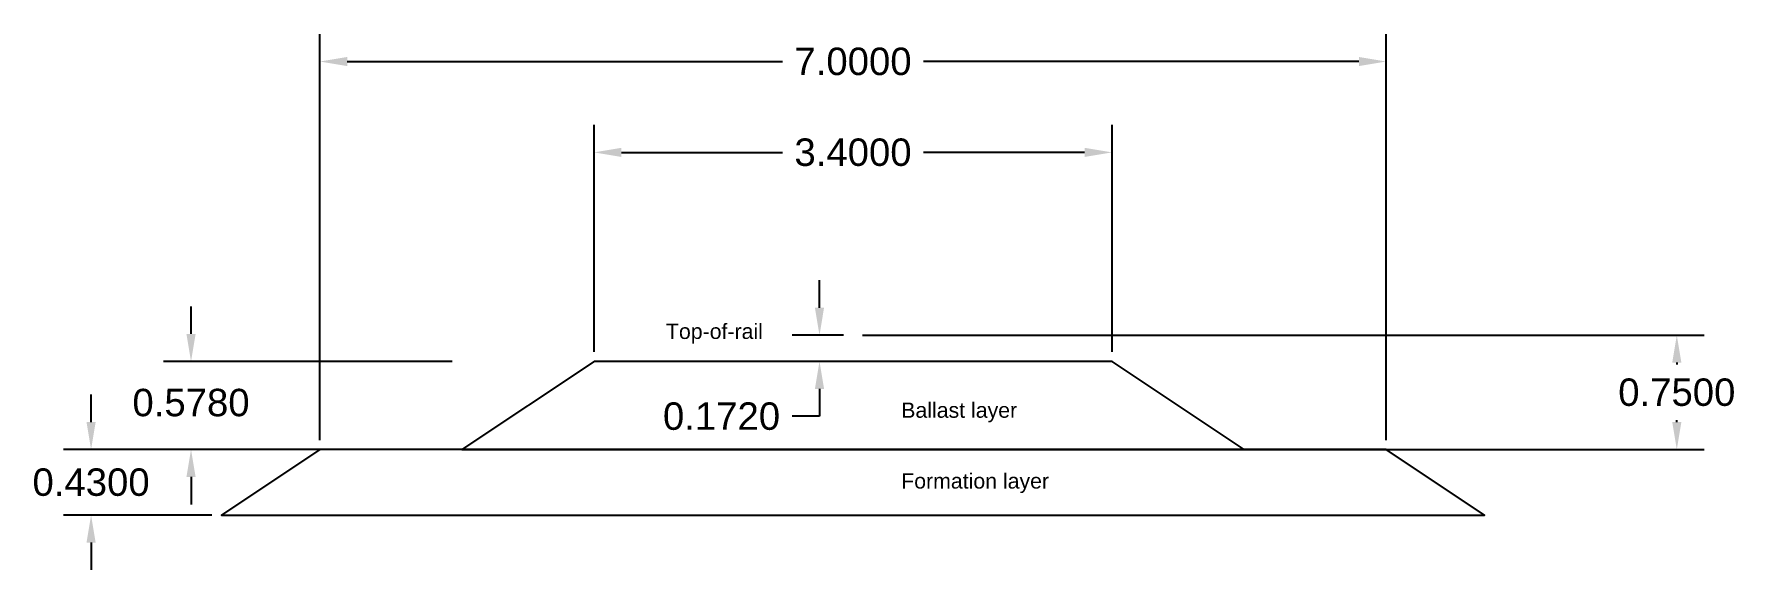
# Model space of a CAD drawing. Header units: metres. Extents: x -5.4 to 5.8, y -1.5 to 2.
import ezdxf

# ---------------------------------------------------------------- set-up
doc = ezdxf.new("R2010")
doc.units = ezdxf.units.M
doc.layers.add('3D_Ballast_layer', color=252, linetype='Continuous')
doc.layers.add('3D_Formation_layer', color=253, linetype='Continuous')
doc.styles.get("Standard").update_dxf_attribs({"font": 'arial.ttf'})
doc.dimstyles.get("Standard").update_dxf_attribs({"dimtxt": 0.18, "dimasz": 0.18, "dimexe": 0.18, "dimexo": 0.0625, "dimgap": 0.09, "dimtad": 0, "dimtih": 1, "dimtoh": 1, "dimdec": 4, "dimzin": 0, "dimdsep": 46, "dimtxsty": 'Standard', "dimcen": 0.09, "dimadec": 0, "dimazin": 0, "dimtfac": 1, "dimtdec": 4, "dimtofl": 0, "dimtmove": 0, "dimatfit": 3, "dimfxl": 1, "dimtolj": 1, "dimtzin": 0, "dimarcsym": 0})

# ---------------------------------------------------------------- blocks, each defined once
blk = doc.blocks.new('*D1')
at = {"color": 0, "lineweight": -2, "transparency": 16777216}
for p, q in [((-1.7, -0.11), (-1.7, 1.379)), ((1.7, -0.11), (1.7, 1.379)), ((-1.52, 1.199), (-0.463, 1.199)), ((1.52, 1.199), (0.463, 1.199))]:
    blk.add_line(p, q, dxfattribs=at)
at = {"color": 0, "transparency": 16777216}
for points in [[(-1.52, 1.229), (-1.52, 1.169), (-1.7, 1.199)], [(1.52, 1.229), (1.52, 1.169), (1.7, 1.199)]]:
    blk.add_solid(points, dxfattribs=at)
at = {"layer": 'Defpoints', "color": 0, "transparency": 16777216}
for p in [(1.7, 1.199), (-1.7, -0.172), (1.7, -0.172)]:
    blk.add_point(p, dxfattribs=at)
at = {"color": 0, "transparency": 16777216, "insert": (0, 1.199), "char_height": 0.18, "attachment_point": 5}
blk.add_mtext('\\A1;3.4000', dxfattribs=at)
blk = doc.blocks.new('*D2')
at = {"color": 0, "lineweight": -2, "transparency": 16777216}
for p, q in [((-3.5, -0.688), (-3.5, 1.975)), ((3.5, -0.688), (3.5, 1.975)), ((-3.32, 1.795), (-0.463, 1.795)), ((3.32, 1.795), (0.463, 1.795))]:
    blk.add_line(p, q, dxfattribs=at)
at = {"color": 0, "transparency": 16777216}
for points in [[(-3.32, 1.825), (-3.32, 1.765), (-3.5, 1.795)], [(3.32, 1.825), (3.32, 1.765), (3.5, 1.795)]]:
    blk.add_solid(points, dxfattribs=at)
at = {"layer": 'Defpoints', "color": 0, "transparency": 16777216}
for p in [(3.5, 1.795), (-3.5, -0.75), (3.5, -0.75)]:
    blk.add_point(p, dxfattribs=at)
at = {"color": 0, "transparency": 16777216, "insert": (0, 1.795), "char_height": 0.18, "attachment_point": 5}
blk.add_mtext('\\A1;7.0000', dxfattribs=at)
blk = doc.blocks.new('*D3')
at = {"color": 0, "lineweight": -2, "transparency": 16777216}
for p, q in [((-5.001, -0.57), (-5.001, -0.39)), ((-4.208, -0.75), (-5.181, -0.75)), ((-4.208, -1.18), (-5.181, -1.18)), ((-5.001, -1.36), (-5.001, -1.54))]:
    blk.add_line(p, q, dxfattribs=at)
at = {"color": 0, "transparency": 16777216}
for points in [[(-5.031, -0.57), (-4.971, -0.57), (-5.001, -0.75)], [(-5.031, -1.36), (-4.971, -1.36), (-5.001, -1.18)]]:
    blk.add_solid(points, dxfattribs=at)
at = {"layer": 'Defpoints', "color": 0, "transparency": 16777216}
for p in [(-4.145, -0.75), (-5.001, -1.18), (-4.145, -1.18)]:
    blk.add_point(p, dxfattribs=at)
at = {"color": 0, "transparency": 16777216, "insert": (-5.001, -0.965), "char_height": 0.18, "attachment_point": 5}
blk.add_mtext('\\A1;0.4300', dxfattribs=at)
blk = doc.blocks.new('*D4')
at = {"color": 0, "lineweight": -2, "transparency": 16777216}
for p, q in [((-4.345, 0.008), (-4.345, 0.188)), ((-2.63, -0.172), (-4.525, -0.172)), ((-2.63, -0.75), (-4.525, -0.75)), ((-4.345, -0.93), (-4.345, -1.11))]:
    blk.add_line(p, q, dxfattribs=at)
at = {"color": 0, "transparency": 16777216}
for points in [[(-4.375, 0.008), (-4.315, 0.008), (-4.345, -0.172)], [(-4.375, -0.93), (-4.315, -0.93), (-4.345, -0.75)]]:
    blk.add_solid(points, dxfattribs=at)
at = {"layer": 'Defpoints', "color": 0, "transparency": 16777216}
for p in [(-2.567, -0.172), (-4.345, -0.75), (-2.567, -0.75)]:
    blk.add_point(p, dxfattribs=at)
at = {"color": 0, "transparency": 16777216, "insert": (-4.345, -0.443), "char_height": 0.18, "attachment_point": 5}
blk.add_mtext('\\A1;0.5780', dxfattribs=at)
blk = doc.blocks.new('*D5')
at = {"color": 0, "lineweight": -2, "transparency": 16777216}
for p, q in [((-0.22, 0.18), (-0.22, 0.36)), ((-0.063, 0), (-0.4, 0)), ((-0.063, -0.172), (-0.4, -0.172)), ((-0.22, -0.352), (-0.22, -0.532)), ((-0.22, -0.532), (-0.4, -0.532))]:
    blk.add_line(p, q, dxfattribs=at)
at = {"color": 0, "transparency": 16777216}
for points in [[(-0.25, 0.18), (-0.19, 0.18), (-0.22, 0)], [(-0.25, -0.352), (-0.19, -0.352), (-0.22, -0.172)]]:
    blk.add_solid(points, dxfattribs=at)
at = {"layer": 'Defpoints', "color": 0, "transparency": 16777216}
for p in [(0, 0), (-0.22, -0.172), (0, -0.172)]:
    blk.add_point(p, dxfattribs=at)
at = {"color": 0, "transparency": 16777216, "insert": (-0.863, -0.532), "char_height": 0.18, "attachment_point": 5}
blk.add_mtext('\\A1;0.1720', dxfattribs=at)
blk = doc.blocks.new('*D6')
at = {"color": 0, "lineweight": -2, "transparency": 16777216}
for p, q in [((0.063, 0), (5.587, 0)), ((5.407, -0.18), (5.407, -0.193)), ((5.407, -0.57), (5.407, -0.557)), ((0.063, -0.75), (5.587, -0.75))]:
    blk.add_line(p, q, dxfattribs=at)
at = {"color": 0, "transparency": 16777216}
for points in [[(5.377, -0.18), (5.437, -0.18), (5.407, 0)], [(5.377, -0.57), (5.437, -0.57), (5.407, -0.75)]]:
    blk.add_solid(points, dxfattribs=at)
at = {"layer": 'Defpoints', "color": 0, "transparency": 16777216}
for p in [(0, 0), (0, -0.75), (5.407, -0.75)]:
    blk.add_point(p, dxfattribs=at)
at = {"color": 0, "transparency": 16777216, "insert": (5.407, -0.375), "char_height": 0.18, "attachment_point": 5}
blk.add_mtext('\\A1;0.7500', dxfattribs=at)

msp = doc.modelspace()

# ---------------------------------------------------------------- linework, layer by layer
at = {"layer": '3D_Ballast_layer'}
msp.add_lwpolyline([(0, -0.172), (-1.7, -0.172), (-2.567, -0.75), (2.567, -0.75), (1.7, -0.172), (0, -0.172)], dxfattribs=at)
at = {"layer": '3D_Formation_layer'}
msp.add_lwpolyline([(0, -0.75), (-3.5, -0.75), (-4.145, -1.18), (4.145, -1.18), (3.5, -0.75), (0, -0.75)], dxfattribs=at)

# ---------------------------------------------------------------- texts
at = {"char_height": 0.1, "attachment_point": 1}
for s, insert in [('Top-of-rail', (-1.22791, 0.0753)), ('Ballast layer', (0.31642, -0.44166)), ('Formation layer', (0.31642, -0.90598))]:
    msp.add_mtext_dynamic_manual_height_columns(s, width=1.5190171, gutter_width=12.5, heights=[0], dxfattribs=dict(at, insert=insert))

# ---------------------------------------------------------------- dimensions: what is measured, and where the dimension line sits
for p1, p2, distance, picture, middle in [((-3.5, -0.75), (3.5, -0.75), 2.54538, '*D2', (0, 1.79538)), ((-1.7, -0.172), (1.7, -0.172), 1.37133, '*D1', (0, 1.19933)), ((0, 0), (0, -0.172), -0.21995, '*D5', (-0.86328, -0.532))]:
    dim = msp.add_aligned_dim(p1=p1, p2=p2, distance=distance, dimstyle='Standard')
    dim.commit()
    dim.dimension.update_dxf_attribs({"geometry": picture, "text_midpoint": middle})
for base, p1, p2, picture, middle in [((-4.34482, -0.75), (-2.567, -0.172), (-2.567, -0.75), '*D4', (-4.34482, -0.4431)), ((5.4075, -0.75), (0, 0), (0, -0.75), '*D6', (5.4075, -0.375)), ((-5.00078, -1.18), (-4.145, -0.75), (-4.145, -1.18), '*D3', (-5.00078, -0.965))]:
    dim = msp.add_linear_dim(base=base, p1=p1, p2=p2, angle=270, dimstyle='Standard')
    dim.commit()
    dim.dimension.update_dxf_attribs({"geometry": picture, "text_midpoint": middle, "dimtype": 161})

doc.saveas('drawing.dxf')
